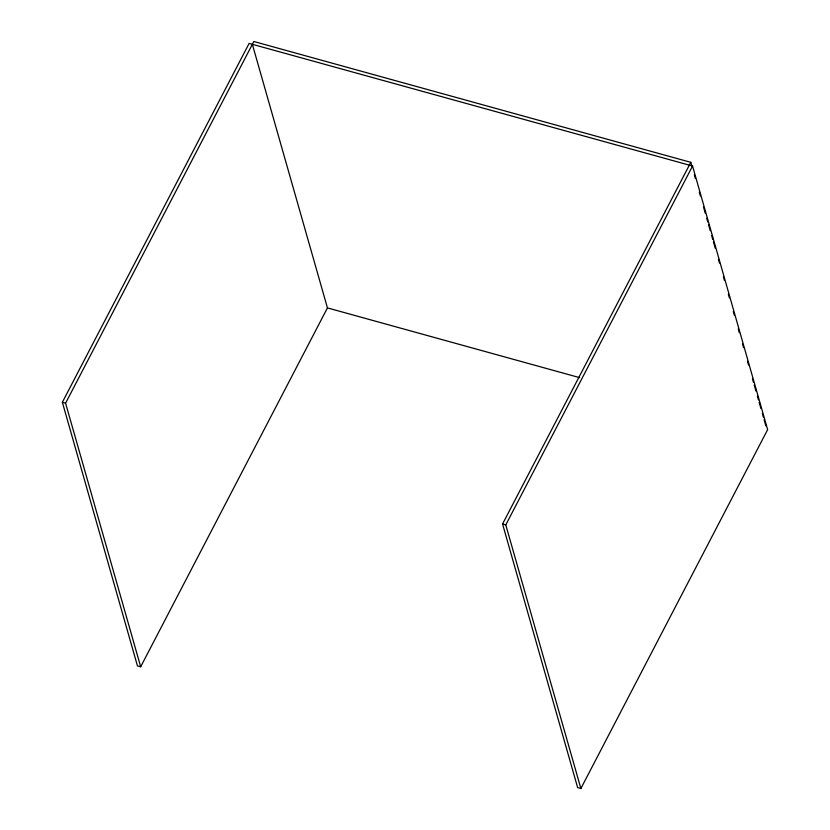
<?xml version="1.0" encoding="UTF-8"?>
<svg xmlns="http://www.w3.org/2000/svg" width="830" height="830" viewBox="0 0 830 830"><rect width="100%" height="100%" fill="white"/><g stroke="black" fill="none" stroke-linecap="round" stroke-linejoin="round"><path stroke-width="1.25" d="M62.354 402.28L249.125 43.409L692.552 166.031L767.646 429.629L580.875 788.5L577.649 787.608L502.555 524L690.788 162.327L253.814 41.5L65.58 403.173L140.675 666.78L137.448 665.888L62.354 402.28L65.58 403.173M140.675 666.78L327.445 307.909L252.351 44.301M580.875 788.5L505.781 524.892L692.552 166.031M327.445 307.909L579.641 377.65M502.555 524L505.781 524.892M690.788 162.327L691.847 166.062M694.326 174.767L695.395 178.492M699.285 192.176L700.354 195.901M703.539 207.095L705.313 213.31M706.724 218.28L707.793 222.015M708.498 224.505L710.273 230.719M711.684 235.689L712.742 239.424M713.458 241.914L715.221 248.129M718.417 259.313L719.475 263.048M723.376 276.722L724.434 280.457M728.335 294.131L729.394 297.866M733.295 311.541L734.353 315.276M738.254 328.95L739.312 332.674M742.497 343.869L743.566 347.604M747.457 361.278L748.525 365.003M752.416 378.688L753.484 382.412M754.19 384.902L755.964 391.117M757.375 396.097L758.433 399.821M759.149 402.311L760.913 408.526M762.334 413.496L763.393 417.231M764.108 419.721L765.872 425.935"/></g></svg>
